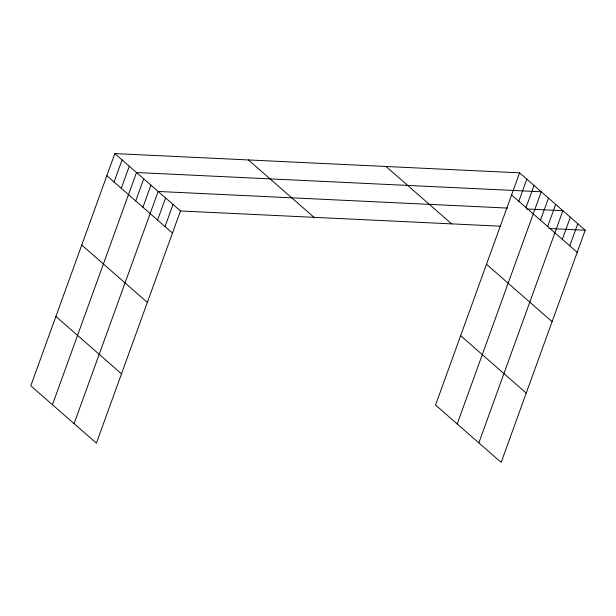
<?xml version="1.0" encoding="UTF-8"?>
<svg xmlns="http://www.w3.org/2000/svg" width="616" height="616" viewBox="0 0 616 616"><rect width="100%" height="100%" fill="white"/><g stroke="black" fill="none" stroke-linecap="round" stroke-linejoin="round"><path stroke-width="0.92" d="M114.853 153.592L30.8 385.778L96.404 443.158L180.457 210.972L114.853 153.592L519.596 172.842L585.2 230.222L501.147 462.408L435.543 405.028L519.596 172.842M114.068 182.013L122.068 159.898M121.283 188.319L129.283 166.212M52.452 404.712L136.498 172.526L541.241 191.776L457.195 423.962M135.713 200.947L143.721 178.84M142.927 207.261L150.935 185.147M74.097 423.646L158.15 191.46L507.561 208.085M157.581 220.074L165.589 197.967M165.019 226.58L173.019 204.466M518.811 201.263L526.811 179.156M526.025 207.569L534.026 185.462M540.455 220.197L548.463 198.09M547.678 226.511L555.678 204.404M478.84 442.904L562.893 210.71L526.642 208.986M562.323 239.324L570.331 217.217M569.762 245.83L577.762 223.724M180.457 210.972L500.292 226.188M548.948 228.498L585.2 230.222M511.588 194.949L577.2 252.329M386.032 166.489L451.636 223.87M486.494 264.272L552.098 321.66M460.637 335.705L526.249 393.085M248.417 159.944L314.021 217.325M106.845 175.699L172.457 233.079M81.751 245.022L147.355 302.41M55.894 316.447L121.498 373.835"/></g></svg>
